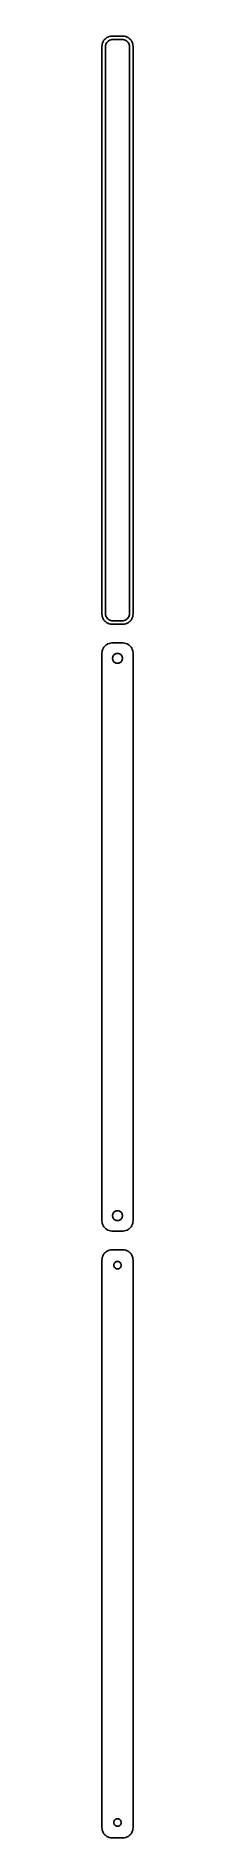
# Model space of a CAD drawing. Header units: metres. Extents: x -8 to 8, y 446 to 1318.
import ezdxf

# ---------------------------------------------------------------- set-up
doc = ezdxf.new("R2010")
doc.units = ezdxf.units.M

msp = doc.modelspace()

# ---------------------------------------------------------------- linework, layer by layer
for p, q in [((-4.04507, 1318.26), (-4.62889, 1318.02)), ((-3.4369, 1318.41), (-4.04507, 1318.26)), ((-2.81395, 1318.49), (-3.4369, 1318.41)), ((2.81395, 1318.49), (-2.81395, 1318.49)), ((3.4369, 1318.41), (2.81395, 1318.49)), ((4.04507, 1318.26), (3.4369, 1318.41)), ((4.62889, 1318.02), (4.04507, 1318.26)), ((-7.46057, 1314.13), (-7.5, 1313.5)), ((-7.5, 1313.5), (-7.5, 1038.5)), ((-7.34291, 1314.74), (-7.46057, 1314.13)), ((-7.14888, 1315.34), (-7.34291, 1314.74)), ((-6.88153, 1315.91), (-7.14888, 1315.34)), ((-6.54507, 1316.44), (-6.88153, 1315.91)), ((-6.14484, 1316.92), (-6.54507, 1316.44)), ((-5.68712, 1317.35), (-6.14484, 1316.92)), ((-5.87262, 1313), (-5.84209, 1313.49)), ((-5.87262, 1039), (-5.87262, 1313)), ((-5.84209, 1313.49), (-5.75096, 1313.96)), ((-5.75096, 1313.96), (-5.60068, 1314.43)), ((-5.17912, 1317.72), (-5.68712, 1317.35)), ((-5.60068, 1314.43), (-5.3936, 1314.87)), ((-5.3936, 1314.87), (-5.13301, 1315.28)), ((-4.62889, 1318.02), (-5.17912, 1317.72)), ((-5.13301, 1315.28), (-4.82301, 1315.65)), ((-4.82301, 1315.65), (-4.46851, 1315.98)), ((-4.46851, 1315.98), (-4.07506, 1316.27)), ((-4.07506, 1316.27), (-3.64888, 1316.5)), ((-3.64888, 1316.5), (-3.1967, 1316.68)), ((-3.1967, 1316.68), (-2.72565, 1316.8)), ((-2.72565, 1316.8), (-2.24316, 1316.86)), ((-2.24316, 1316.86), (2.24316, 1316.86)), ((2.24316, 1316.86), (2.72565, 1316.8)), ((2.72565, 1316.8), (3.1967, 1316.68)), ((3.1967, 1316.68), (3.64888, 1316.5)), ((3.64888, 1316.5), (4.07506, 1316.27)), ((4.07506, 1316.27), (4.46851, 1315.98)), ((4.46851, 1315.98), (4.82301, 1315.65)), ((5.17912, 1317.72), (4.62889, 1318.02)), ((4.82301, 1315.65), (5.13301, 1315.28)), ((5.13301, 1315.28), (5.3936, 1314.87)), ((5.68712, 1317.35), (5.17912, 1317.72)), ((5.3936, 1314.87), (5.60068, 1314.43)), ((5.60068, 1314.43), (5.75096, 1313.96)), ((6.14484, 1316.92), (5.68712, 1317.35)), ((5.75096, 1313.96), (5.84209, 1313.49)), ((5.84209, 1313.49), (5.87262, 1313)), ((5.87262, 1313), (5.87262, 1039)), ((6.54507, 1316.44), (6.14484, 1316.92)), ((6.88153, 1315.91), (6.54507, 1316.44)), ((7.14888, 1315.34), (6.88153, 1315.91)), ((7.34291, 1314.74), (7.14888, 1315.34)), ((7.46057, 1314.13), (7.34291, 1314.74)), ((7.5, 1313.5), (7.46057, 1314.13)), ((7.5, 1038.5), (7.5, 1313.5)), ((-5.84209, 1038.51), (-5.87262, 1039)), ((5.87262, 1039), (5.84209, 1038.51)), ((-7.5, 1038.5), (-7.46057, 1037.87)), ((-7.46057, 1037.87), (-7.34291, 1037.26)), ((-7.34291, 1037.26), (-7.14888, 1036.66)), ((-7.14888, 1036.66), (-6.88153, 1036.09)), ((-6.88153, 1036.09), (-6.54507, 1035.56)), ((-6.54507, 1035.56), (-6.14484, 1035.08)), ((-6.14484, 1035.08), (-5.68712, 1034.65)), ((-5.75096, 1038.04), (-5.84209, 1038.51)), ((-5.60068, 1037.57), (-5.75096, 1038.04)), ((-5.68712, 1034.65), (-5.17912, 1034.28)), ((-5.3936, 1037.13), (-5.60068, 1037.57)), ((-5.13301, 1036.72), (-5.3936, 1037.13)), ((-5.17912, 1034.28), (-4.62889, 1033.98)), ((-4.82301, 1036.35), (-5.13301, 1036.72)), ((-4.46851, 1036.02), (-4.82301, 1036.35)), ((-4.62889, 1033.98), (-4.04507, 1033.74)), ((-4.07506, 1035.73), (-4.46851, 1036.02)), ((-3.64888, 1035.5), (-4.07506, 1035.73)), ((-4.04507, 1033.74), (-3.4369, 1033.59)), ((-3.1967, 1035.32), (-3.64888, 1035.5)), ((-3.4369, 1033.59), (-2.81395, 1033.51)), ((-2.72565, 1035.2), (-3.1967, 1035.32)), ((-2.81395, 1033.51), (2.81395, 1033.51)), ((-2.24316, 1035.14), (-2.72565, 1035.2)), ((2.24316, 1035.14), (-2.24316, 1035.14)), ((2.72565, 1035.2), (2.24316, 1035.14)), ((3.1967, 1035.32), (2.72565, 1035.2)), ((2.81395, 1033.51), (3.4369, 1033.59)), ((3.64888, 1035.5), (3.1967, 1035.32)), ((3.4369, 1033.59), (4.04507, 1033.74)), ((4.07506, 1035.73), (3.64888, 1035.5)), ((4.04507, 1033.74), (4.62889, 1033.98)), ((4.46851, 1036.02), (4.07506, 1035.73)), ((4.82301, 1036.35), (4.46851, 1036.02)), ((4.62889, 1033.98), (5.17912, 1034.28)), ((5.13301, 1036.72), (4.82301, 1036.35)), ((5.3936, 1037.13), (5.13301, 1036.72)), ((5.17912, 1034.28), (5.68712, 1034.65)), ((5.60068, 1037.57), (5.3936, 1037.13)), ((5.75096, 1038.04), (5.60068, 1037.57)), ((5.68712, 1034.65), (6.14484, 1035.08)), ((5.84209, 1038.51), (5.75096, 1038.04)), ((6.14484, 1035.08), (6.54507, 1035.56)), ((6.54507, 1035.56), (6.88153, 1036.09)), ((6.88153, 1036.09), (7.14888, 1036.66)), ((7.14888, 1036.66), (7.34291, 1037.26)), ((7.34291, 1037.26), (7.46057, 1037.87)), ((7.46057, 1037.87), (7.5, 1038.5)), ((-6.88153, 1021.91), (-7.14888, 1021.34)), ((-6.54507, 1022.44), (-6.88153, 1021.91)), ((-6.14484, 1022.92), (-6.54507, 1022.44)), ((-5.68712, 1023.35), (-6.14484, 1022.92)), ((-5.17912, 1023.72), (-5.68712, 1023.35)), ((-4.62889, 1024.02), (-5.17912, 1023.72)), ((-4.04507, 1024.26), (-4.62889, 1024.02)), ((-3.4369, 1024.41), (-4.04507, 1024.26)), ((-2.81395, 1024.49), (-3.4369, 1024.41)), ((2.81395, 1024.49), (-2.81395, 1024.49)), ((3.4369, 1024.41), (2.81395, 1024.49)), ((4.04507, 1024.26), (3.4369, 1024.41)), ((4.62889, 1024.02), (4.04507, 1024.26)), ((5.17912, 1023.72), (4.62889, 1024.02)), ((5.68712, 1023.35), (5.17912, 1023.72)), ((6.14484, 1022.92), (5.68712, 1023.35)), ((6.54507, 1022.44), (6.14484, 1022.92)), ((6.88153, 1021.91), (6.54507, 1022.44)), ((7.14888, 1021.34), (6.88153, 1021.91)), ((-7.46057, 1020.13), (-7.5, 1019.5)), ((-7.5, 1019.5), (-7.5, 744.5)), ((-7.34291, 1020.74), (-7.46057, 1020.13)), ((-7.14888, 1021.34), (-7.34291, 1020.74)), ((-2.39999, 1017), (-2.38107, 1017.3)), ((-2.38107, 1016.7), (-2.39999, 1017)), ((-2.38107, 1017.3), (-2.32458, 1017.6)), ((-2.32458, 1016.4), (-2.38107, 1016.7)), ((-2.32458, 1017.6), (-2.23146, 1017.88)), ((-2.23146, 1016.12), (-2.32458, 1016.4)), ((-2.23146, 1017.88), (-2.10313, 1018.16)), ((-2.10313, 1015.84), (-2.23146, 1016.12)), ((-2.10313, 1018.16), (-1.94164, 1018.41)), ((-1.94164, 1015.59), (-2.10313, 1015.84)), ((-1.94164, 1018.41), (-1.74951, 1018.64)), ((-1.74951, 1015.36), (-1.94164, 1015.59)), ((-1.74951, 1018.64), (-1.52982, 1018.85)), ((-1.52982, 1015.15), (-1.74951, 1015.36)), ((-1.52982, 1018.85), (-1.28598, 1019.03)), ((-1.28598, 1014.97), (-1.52982, 1015.15)), ((-1.28598, 1019.03), (-1.02187, 1019.17)), ((-1.02187, 1014.83), (-1.28598, 1014.97)), ((-1.02187, 1019.17), (-0.741638, 1019.28)), ((-0.741638, 1014.72), (-1.02187, 1014.83)), ((-0.741638, 1019.28), (-0.449707, 1019.36)), ((-0.449707, 1014.64), (-0.741638, 1014.72)), ((-0.449707, 1019.36), (-0.150696, 1019.4)), ((-0.150696, 1014.6), (-0.449707, 1014.64)), ((-0.150696, 1019.4), (0.150696, 1019.4)), ((0.150696, 1014.6), (-0.150696, 1014.6)), ((0.150696, 1019.4), (0.449707, 1019.36)), ((0.449707, 1014.64), (0.150696, 1014.6)), ((0.449707, 1019.36), (0.741638, 1019.28)), ((0.741638, 1014.72), (0.449707, 1014.64)), ((0.741638, 1019.28), (1.02187, 1019.17)), ((1.02187, 1014.83), (0.741638, 1014.72)), ((1.02187, 1019.17), (1.28598, 1019.03)), ((1.28598, 1014.97), (1.02187, 1014.83)), ((1.28598, 1019.03), (1.52982, 1018.85)), ((1.52982, 1015.15), (1.28598, 1014.97)), ((1.52982, 1018.85), (1.74951, 1018.64)), ((1.74951, 1015.36), (1.52982, 1015.15)), ((1.74951, 1018.64), (1.94164, 1018.41)), ((1.94164, 1015.59), (1.74951, 1015.36)), ((1.94164, 1018.41), (2.10313, 1018.16)), ((2.10313, 1015.84), (1.94164, 1015.59)), ((2.10313, 1018.16), (2.23146, 1017.88)), ((2.23146, 1016.12), (2.10313, 1015.84)), ((2.23146, 1017.88), (2.32458, 1017.6)), ((2.32458, 1016.4), (2.23146, 1016.12)), ((2.32458, 1017.6), (2.38107, 1017.3)), ((2.38107, 1016.7), (2.32458, 1016.4)), ((2.38107, 1017.3), (2.39999, 1017)), ((2.39999, 1017), (2.38107, 1016.7)), ((7.34291, 1020.74), (7.14888, 1021.34)), ((7.46057, 1020.13), (7.34291, 1020.74)), ((7.5, 1019.5), (7.46057, 1020.13)), ((7.5, 744.5), (7.5, 1019.5)), ((-7.5, 744.5), (-7.46057, 743.873)), ((-7.46057, 743.873), (-7.34291, 743.257)), ((-7.34291, 743.257), (-7.14888, 742.659)), ((-7.14888, 742.659), (-6.88153, 742.091)), ((-6.88153, 742.091), (-6.54507, 741.561)), ((-2.39999, 747), (-2.38107, 747.301)), ((-2.38107, 746.699), (-2.39999, 747)), ((-2.38107, 747.301), (-2.32458, 747.597)), ((-2.32458, 746.403), (-2.38107, 746.699)), ((-2.32458, 747.597), (-2.23146, 747.883)), ((-2.23146, 746.117), (-2.32458, 746.403)), ((-2.23146, 747.883), (-2.10313, 748.156)), ((-2.10313, 745.844), (-2.23146, 746.117)), ((-2.10313, 748.156), (-1.94164, 748.411)), ((-1.94164, 745.589), (-2.10313, 745.844)), ((-1.94164, 748.411), (-1.74951, 748.643)), ((-1.74951, 745.357), (-1.94164, 745.589)), ((-1.74951, 748.643), (-1.52982, 748.849)), ((-1.52982, 745.151), (-1.74951, 745.357)), ((-1.52982, 748.849), (-1.28598, 749.026)), ((-1.28598, 744.974), (-1.52982, 745.151)), ((-1.28598, 749.026), (-1.02187, 749.172)), ((-1.02187, 744.828), (-1.28598, 744.974)), ((-1.02187, 749.172), (-0.741638, 749.283)), ((-0.741638, 744.717), (-1.02187, 744.828)), ((-0.741638, 749.283), (-0.449707, 749.357)), ((-0.449707, 744.643), (-0.741638, 744.717)), ((-0.449707, 749.357), (-0.150696, 749.395)), ((-0.150696, 744.605), (-0.449707, 744.643)), ((-0.150696, 749.395), (0.150696, 749.395)), ((0.150696, 744.605), (-0.150696, 744.605)), ((0.150696, 749.395), (0.449707, 749.357)), ((0.449707, 744.643), (0.150696, 744.605)), ((0.449707, 749.357), (0.741638, 749.283)), ((0.741638, 744.717), (0.449707, 744.643)), ((0.741638, 749.283), (1.02187, 749.172)), ((1.02187, 744.828), (0.741638, 744.717)), ((1.02187, 749.172), (1.28598, 749.026)), ((1.28598, 744.974), (1.02187, 744.828)), ((1.28598, 749.026), (1.52982, 748.849)), ((1.52982, 745.151), (1.28598, 744.974)), ((1.52982, 748.849), (1.74951, 748.643)), ((1.74951, 745.357), (1.52982, 745.151)), ((1.74951, 748.643), (1.94164, 748.411)), ((1.94164, 745.589), (1.74951, 745.357)), ((1.94164, 748.411), (2.10313, 748.156)), ((2.10313, 745.844), (1.94164, 745.589)), ((2.10313, 748.156), (2.23146, 747.883)), ((2.23146, 746.117), (2.10313, 745.844)), ((2.23146, 747.883), (2.32458, 747.597)), ((2.32458, 746.403), (2.23146, 746.117)), ((2.32458, 747.597), (2.38107, 747.301)), ((2.38107, 746.699), (2.32458, 746.403)), ((2.38107, 747.301), (2.39999, 747)), ((2.39999, 747), (2.38107, 746.699)), ((6.54507, 741.561), (6.88153, 742.091)), ((6.88153, 742.091), (7.14888, 742.659)), ((7.14888, 742.659), (7.34291, 743.257)), ((7.34291, 743.257), (7.46057, 743.873)), ((7.46057, 743.873), (7.5, 744.5)), ((-6.54507, 741.561), (-6.14484, 741.077)), ((-6.14484, 741.077), (-5.68712, 740.647)), ((-5.68712, 740.647), (-5.17912, 740.278)), ((-5.17912, 740.278), (-4.62889, 739.976)), ((-4.62889, 739.976), (-4.04507, 739.745)), ((-4.04507, 739.745), (-3.4369, 739.589)), ((-3.4369, 739.589), (-2.81395, 739.51)), ((-2.81395, 739.51), (2.81395, 739.51)), ((2.81395, 739.51), (3.4369, 739.589)), ((3.4369, 739.589), (4.04507, 739.745)), ((4.04507, 739.745), (4.62889, 739.976)), ((4.62889, 739.976), (5.17912, 740.278)), ((5.17912, 740.278), (5.68712, 740.647)), ((5.68712, 740.647), (6.14484, 741.077)), ((6.14484, 741.077), (6.54507, 741.561)), ((-7.46057, 726.127), (-7.5, 725.5)), ((-7.5, 725.5), (-7.5, 450.5)), ((-7.34291, 726.743), (-7.46057, 726.127)), ((-7.14888, 727.341), (-7.34291, 726.743)), ((-6.88153, 727.909), (-7.14888, 727.341)), ((-6.54507, 728.439), (-6.88153, 727.909)), ((-6.14484, 728.923), (-6.54507, 728.439)), ((-5.68712, 729.353), (-6.14484, 728.923)), ((-5.17912, 729.722), (-5.68712, 729.353)), ((-4.62889, 730.024), (-5.17912, 729.722)), ((-4.04507, 730.255), (-4.62889, 730.024)), ((-3.4369, 730.411), (-4.04507, 730.255)), ((-2.81395, 730.49), (-3.4369, 730.411)), ((2.81395, 730.49), (-2.81395, 730.49)), ((-0.964478, 724.52), (-0.766388, 724.629)), ((-0.766388, 724.629), (-0.556229, 724.712)), ((-0.556229, 724.712), (-0.33728, 724.768)), ((-0.33728, 724.768), (-0.113022, 724.796)), ((-0.113022, 724.796), (0.113022, 724.796)), ((0.113022, 724.796), (0.33728, 724.768)), ((0.33728, 724.768), (0.556229, 724.712)), ((0.556229, 724.712), (0.766388, 724.629)), ((0.766388, 724.629), (0.964478, 724.52)), ((3.4369, 730.411), (2.81395, 730.49)), ((4.04507, 730.255), (3.4369, 730.411)), ((4.62889, 730.024), (4.04507, 730.255)), ((5.17912, 729.722), (4.62889, 730.024)), ((5.68712, 729.353), (5.17912, 729.722)), ((6.14484, 728.923), (5.68712, 729.353)), ((6.54507, 728.439), (6.14484, 728.923)), ((6.88153, 727.909), (6.54507, 728.439)), ((7.14888, 727.341), (6.88153, 727.909)), ((7.34291, 726.743), (7.14888, 727.341)), ((7.46057, 726.127), (7.34291, 726.743)), ((7.5, 725.5), (7.46057, 726.127)), ((7.5, 450.5), (7.5, 725.5)), ((-1.79999, 723), (-1.7858, 723.226)), ((-1.7858, 722.774), (-1.79999, 723)), ((-1.7858, 723.226), (-1.74344, 723.448)), ((-1.74344, 722.552), (-1.7858, 722.774)), ((-1.74344, 723.448), (-1.67358, 723.663)), ((-1.67358, 722.337), (-1.74344, 722.552)), ((-1.67358, 723.663), (-1.57735, 723.867)), ((-1.57735, 722.133), (-1.67358, 722.337)), ((-1.57735, 723.867), (-1.45622, 724.058)), ((-1.45622, 721.942), (-1.57735, 722.133)), ((-1.45622, 724.058), (-1.31213, 724.232)), ((-1.31213, 721.768), (-1.45622, 721.942)), ((-1.31213, 724.232), (-1.14735, 724.387)), ((-1.14735, 721.613), (-1.31213, 721.768)), ((-1.14735, 724.387), (-0.964478, 724.52)), ((-0.964478, 721.48), (-1.14735, 721.613)), ((-0.766388, 721.371), (-0.964478, 721.48)), ((-0.556229, 721.288), (-0.766388, 721.371)), ((-0.33728, 721.232), (-0.556229, 721.288)), ((-0.113022, 721.204), (-0.33728, 721.232)), ((0.113022, 721.204), (-0.113022, 721.204)), ((0.33728, 721.232), (0.113022, 721.204)), ((0.556229, 721.288), (0.33728, 721.232)), ((0.766388, 721.371), (0.556229, 721.288)), ((0.964478, 721.48), (0.766388, 721.371)), ((0.964478, 724.52), (1.14735, 724.387)), ((1.14735, 721.613), (0.964478, 721.48)), ((1.14735, 724.387), (1.31213, 724.232)), ((1.31213, 721.768), (1.14735, 721.613)), ((1.31213, 724.232), (1.45622, 724.058)), ((1.45622, 721.942), (1.31213, 721.768)), ((1.45622, 724.058), (1.57735, 723.867)), ((1.57735, 722.133), (1.45622, 721.942)), ((1.57735, 723.867), (1.67358, 723.663)), ((1.67358, 722.337), (1.57735, 722.133)), ((1.67358, 723.663), (1.74344, 723.448)), ((1.74344, 722.552), (1.67358, 722.337)), ((1.74344, 723.448), (1.7858, 723.226)), ((1.7858, 722.774), (1.74344, 722.552)), ((1.7858, 723.226), (1.79999, 723)), ((1.79999, 723), (1.7858, 722.774)), ((-1.57735, 453.867), (-1.45622, 454.058)), ((-1.45622, 454.058), (-1.31213, 454.232)), ((-1.31213, 454.232), (-1.14735, 454.387)), ((-1.14735, 454.387), (-0.964478, 454.52)), ((-0.964478, 454.52), (-0.766388, 454.629)), ((-0.766388, 454.629), (-0.556229, 454.712)), ((-0.556229, 454.712), (-0.33728, 454.768)), ((-0.33728, 454.768), (-0.113022, 454.796)), ((-0.113022, 454.796), (0.113022, 454.796)), ((0.113022, 454.796), (0.33728, 454.768)), ((0.33728, 454.768), (0.556229, 454.712)), ((0.556229, 454.712), (0.766388, 454.629)), ((0.766388, 454.629), (0.964478, 454.52)), ((0.964478, 454.52), (1.14735, 454.387)), ((1.14735, 454.387), (1.31213, 454.232)), ((1.31213, 454.232), (1.45622, 454.058)), ((1.45622, 454.058), (1.57735, 453.867)), ((-7.5, 450.5), (-7.46057, 449.873)), ((-7.46057, 449.873), (-7.34291, 449.257)), ((-7.34291, 449.257), (-7.14888, 448.659)), ((-7.14888, 448.659), (-6.88153, 448.091)), ((-6.88153, 448.091), (-6.54507, 447.561)), ((-6.54507, 447.561), (-6.14484, 447.077)), ((-6.14484, 447.077), (-5.68712, 446.647)), ((-5.68712, 446.647), (-5.17912, 446.278)), ((-5.17912, 446.278), (-4.62889, 445.976)), ((-4.62889, 445.976), (-4.04507, 445.745)), ((-4.04507, 445.745), (-3.4369, 445.589)), ((-3.4369, 445.589), (-2.81395, 445.51)), ((-2.81395, 445.51), (2.81395, 445.51)), ((-1.79999, 453), (-1.7858, 453.226)), ((-1.7858, 452.774), (-1.79999, 453)), ((-1.7858, 453.226), (-1.74344, 453.448)), ((-1.74344, 452.552), (-1.7858, 452.774)), ((-1.74344, 453.448), (-1.67358, 453.663)), ((-1.67358, 452.337), (-1.74344, 452.552)), ((-1.67358, 453.663), (-1.57735, 453.867)), ((-1.57735, 452.133), (-1.67358, 452.337)), ((-1.45622, 451.942), (-1.57735, 452.133)), ((-1.31213, 451.768), (-1.45622, 451.942)), ((-1.14735, 451.613), (-1.31213, 451.768)), ((-0.964478, 451.48), (-1.14735, 451.613)), ((-0.766388, 451.371), (-0.964478, 451.48)), ((-0.556229, 451.288), (-0.766388, 451.371)), ((-0.33728, 451.232), (-0.556229, 451.288)), ((-0.113022, 451.204), (-0.33728, 451.232)), ((0.113022, 451.204), (-0.113022, 451.204)), ((0.33728, 451.232), (0.113022, 451.204)), ((0.556229, 451.288), (0.33728, 451.232)), ((0.766388, 451.371), (0.556229, 451.288)), ((0.964478, 451.48), (0.766388, 451.371)), ((1.14735, 451.613), (0.964478, 451.48)), ((1.31213, 451.768), (1.14735, 451.613)), ((1.45622, 451.942), (1.31213, 451.768)), ((1.57735, 452.133), (1.45622, 451.942)), ((1.57735, 453.867), (1.67358, 453.663)), ((1.67358, 452.337), (1.57735, 452.133)), ((1.67358, 453.663), (1.74344, 453.448)), ((1.74344, 452.552), (1.67358, 452.337)), ((1.74344, 453.448), (1.7858, 453.226)), ((1.7858, 452.774), (1.74344, 452.552)), ((1.7858, 453.226), (1.79999, 453)), ((1.79999, 453), (1.7858, 452.774)), ((2.81395, 445.51), (3.4369, 445.589)), ((3.4369, 445.589), (4.04507, 445.745)), ((4.04507, 445.745), (4.62889, 445.976)), ((4.62889, 445.976), (5.17912, 446.278)), ((5.17912, 446.278), (5.68712, 446.647)), ((5.68712, 446.647), (6.14484, 447.077)), ((6.14484, 447.077), (6.54507, 447.561)), ((6.54507, 447.561), (6.88153, 448.091)), ((6.88153, 448.091), (7.14888, 448.659)), ((7.14888, 448.659), (7.34291, 449.257)), ((7.34291, 449.257), (7.46057, 449.873)), ((7.46057, 449.873), (7.5, 450.5))]:
    msp.add_line(p, q)

doc.saveas('drawing.dxf')
